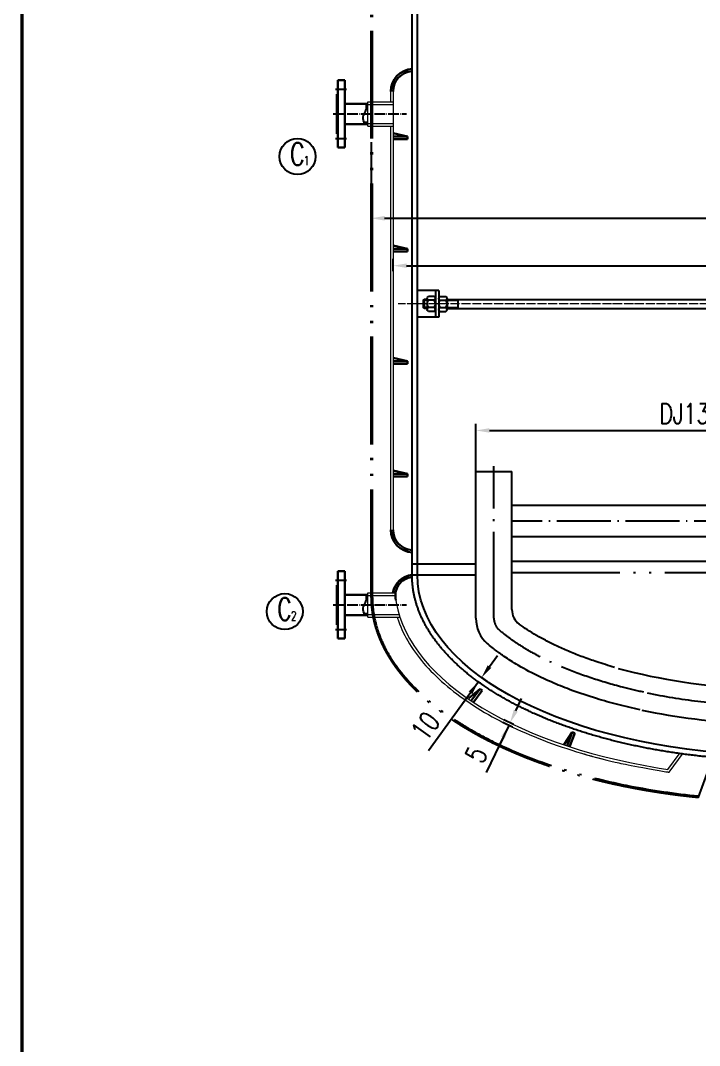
# Model space of a CAD drawing. Extents: x 2928 to 12091, y -6087 to 4005.
# Drawn here: x 5259 to 6769, y -1908 to 371 of the extents above; entities that cross this region are included whole.
import ezdxf

# ---------------------------------------------------------------- set-up
doc = ezdxf.new("R2010")
doc.units = 0
doc.header["$MEASUREMENT"] = 0
for name, pattern in [('ACAD_ISO04W100', [30.5, 24, -3, 0.5, -3]), ('ACAD_ISO05W100', [34, 24, -3, 0.5, -3, 0.5, -3]), ('DASH10', [12, 10, -1, 0, -1])]:
    doc.linetypes.add(name, pattern=pattern)
doc.layers.get('DEFPOINTS').update_dxf_attribs({"linetype": 'CONTINUOUS'})
for name, color, linetype in [('1中心线', 3, 'ACAD_ISO04W100'), ('3轮廓', 7, 'CONTINUOUS'), ('3轮廓、图框', 7, 'CONTINUOUS'), ('4文字、标注、剖面线', 5, 'CONTINUOUS'), ('4文字标注', 5, 'CONTINUOUS'), ('6断裂线', 6, 'ACAD_ISO05W100')]:
    doc.layers.add(name, color=color, linetype=linetype)
for name, color, linetype, lineweight in [('中心线', 3, 'DASH10', 18), ('细实线', 5, 'CONTINUOUS', 18), ('轮廓线', 7, 'CONTINUOUS', 30)]:
    doc.layers.add(name, color=color, linetype=linetype, lineweight=lineweight)
doc.styles.add('CHINA', font='romans.shx', dxfattribs={"bigfont": 'china.shx'})
doc.styles.add('样式 2', font='ROMANS.shx', dxfattribs={"width": 0.75, "bigfont": 'hmhz.shx'})
doc.dimstyles.new('普通15CC', dxfattribs={"dimscale": 15, "dimtxt": 3, "dimasz": 2, "dimexe": 1, "dimexo": 0, "dimgap": 1, "dimtad": 1, "dimdec": 0, "dimzin": 11, "dimdsep": 46, "dimtxsty": 'CHINA', "dimcen": 0, "dimclrd": 5, "dimclre": 5, "dimclrt": 5, "dimadec": 0, "dimazin": 0, "dimtfac": 0.7, "dimtdec": 4, "dimtofl": 0, "dimtmove": 0, "dimatfit": 0, "dimfxl": 1, "dimtolj": 1, "dimtzin": 11, "dimarcsym": 0})

# ---------------------------------------------------------------- blocks, each defined once
blk = doc.blocks.new('*D24')
at = {"layer": '3轮廓、图框', "color": 5, "lineweight": -2}
for p, q in [((6271.8, -631.7), (6271.8, -525.5)), ((6301.8, -540.5), (7581.8, -540.5)), ((7611.8, -631.7), (7611.8, -525.5))]:
    blk.add_line(p, q, dxfattribs=at)
at = {"layer": '3轮廓、图框', "color": 5}
for points in [[(6301.8, -535.5), (6301.8, -545.5), (6271.8, -540.5)], [(7581.8, -545.5), (7581.8, -535.5), (7611.8, -540.5)]]:
    blk.add_solid(points, dxfattribs=at)
at = {"layer": 'DEFPOINTS', "color": 0}
for p in [(7611.8, -540.5), (6271.8, -631.7), (7611.8, -631.7)]:
    blk.add_point(p, dxfattribs=at)
at = {"layer": '3轮廓、图框', "color": 5, "insert": (6764.3, -503), "char_height": 45, "attachment_point": 5, "style": '样式 2'}
blk.add_mtext('\\A1;DJ1340', dxfattribs=at)
blk = doc.blocks.new('*D60')
at = {"layer": '3轮廓、图框', "color": 5, "lineweight": -2}
for p, q in [((6302.1, -1065.5), (6319.7, -1041.2)), ((6283.3, -1088.9), (6296.6, -1098.6)), ((6277.4, -1099.5), (6166.6, -1252.5)), ((6276.3, -1098.6), (6289.6, -1108.3)), ((6259.8, -1123.8), (6242.2, -1148.1))]:
    blk.add_line(p, q, dxfattribs=at)
at = {"layer": '3轮廓、图框', "color": 5}
for points in [[(6298, -1062.5), (6306.1, -1068.4), (6284.5, -1089.8)], [(6263.9, -1126.7), (6255.8, -1120.8), (6277.4, -1099.5)]]:
    blk.add_solid(points, dxfattribs=at)
at = {"layer": 'DEFPOINTS', "color": 0}
for p in [(6283.3, -1088.9), (6276.3, -1098.6), (6277.4, -1099.5)]:
    blk.add_point(p, dxfattribs=at)
at = {"layer": '3轮廓、图框', "color": 5, "insert": (6159.6, -1198.2), "char_height": 45, "attachment_point": 5, "rotation": 54.0711, "style": '样式 2'}
blk.add_mtext('\\A1;10{}{{\\H0.7x;}{}}', dxfattribs=at)
blk = doc.blocks.new('*D26')
at = {"layer": '3轮廓、图框', "color": 5, "lineweight": -2}
for p, q in [((6038.8, 100.1), (6038.8, -83.8)), ((7844.8, 0.1), (7844.8, -83.8)), ((6068.8, -68.8), (7814.8, -68.8))]:
    blk.add_line(p, q, dxfattribs=at)
at = {"layer": '3轮廓、图框', "color": 5}
for points in [[(6068.8, -63.8), (6068.8, -73.8), (6038.8, -68.8)], [(7814.8, -73.8), (7814.8, -63.8), (7844.8, -68.8)]]:
    blk.add_solid(points, dxfattribs=at)
at = {"layer": 'DEFPOINTS', "color": 0}
for p in [(6038.8, 100.1), (7844.8, 0.1), (7844.8, -68.8)]:
    blk.add_point(p, dxfattribs=at)
at = {"layer": '3轮廓、图框', "color": 5, "insert": (7321.9, -31.3), "char_height": 45, "attachment_point": 5, "style": '样式 2'}
blk.add_mtext('\\A1;{\\fISOCPEUR|b0|i0|c134|p0;%%c}1804x2', dxfattribs=at)
blk = doc.blocks.new('管口符号')
at = {"layer": '4文字标注'}
blk.add_circle((-1249.14, -514.69), 4, dxfattribs=at)
at = {"layer": '4文字标注', "style": '样式 2', "width": 0.7}
for tag, p, height in [('A', (-1250.76, -516.64), 5), ('1', (-1247.74, -516.63), 2)]:
    blk.add_attdef(tag, p, '', height=height, dxfattribs=at)
blk = doc.blocks.new('*D57')
at = {"layer": '3轮廓、图框', "color": 5, "lineweight": -2}
for p, q in [((6087.8, -186.6), (6087.8, -159.2)), ((7795.8, -186.6), (7795.8, -159.2)), ((6117.8, -174.2), (7765.8, -174.2))]:
    blk.add_line(p, q, dxfattribs=at)
at = {"layer": '3轮廓、图框', "color": 5}
for points in [[(6117.8, -169.2), (6117.8, -179.2), (6087.8, -174.2)], [(7765.8, -179.2), (7765.8, -169.2), (7795.8, -174.2)]]:
    blk.add_solid(points, dxfattribs=at)
at = {"layer": 'DEFPOINTS', "color": 0}
for p in [(7795.8, -174.2), (6087.8, -186.6), (7795.8, -186.6)]:
    blk.add_point(p, dxfattribs=at)
at = {"layer": '3轮廓、图框', "color": 5, "insert": (7306.3, -136.7), "char_height": 45, "attachment_point": 5, "style": '样式 2'}
blk.add_mtext('\\A1;%%c1700{}{{\\H0.7x;}{}}', dxfattribs=at)
blk = doc.blocks.new('*D59')
at = {"layer": '3轮廓、图框', "color": 5, "lineweight": -2}
for p, q in [((6360.5, -1163.6), (6373.4, -1136.5)), ((6355.6, -1194.5), (6334, -1184.2)), ((6345, -1196.1), (6295, -1301.1)), ((6353, -1199.9), (6331.4, -1189.6)), ((6332.1, -1223.2), (6319.2, -1250.3))]:
    blk.add_line(p, q, dxfattribs=at)
at = {"layer": '3轮廓、图框', "color": 5}
for points in [[(6355.9, -1161.4), (6365, -1165.7), (6347.6, -1190.7)], [(6336.6, -1225.3), (6327.6, -1221), (6345, -1196.1)]]:
    blk.add_solid(points, dxfattribs=at)
at = {"layer": 'DEFPOINTS', "color": 0}
for p in [(6345, -1196.1), (6353, -1199.9), (6355.6, -1194.5)]:
    blk.add_point(p, dxfattribs=at)
at = {"layer": '3轮廓、图框', "color": 5, "insert": (6272.4, -1261.2), "char_height": 45, "attachment_point": 5, "rotation": 64.5408, "style": '样式 2'}
blk.add_mtext('\\A1;5{}{{\\H0.7x;}{}}', dxfattribs=at)

msp = doc.modelspace()

# ---------------------------------------------------------------- linework, layer by layer
at = {"layer": '1中心线'}
for p, q in [((5959.76495, 218.28095), (5985.76495, 218.28095)), ((5954.76495, 163.28095), (6117.76495, 163.28095)), ((5959.76495, 108.28095), (5985.76495, 108.28095)), ((5959.76495, -873.36604), (5985.76495, -873.36604)), ((5954.76495, -928.36604), (6117.76495, -928.36604)), ((5959.76495, -983.36604), (5985.76495, -983.36604))]:
    msp.add_line(p, q, dxfattribs=at)
at = {"layer": '1中心线', "ltscale": 8}
msp.add_line((6311.82357, -958.03931), (6311.82357, -619.96798), dxfattribs=at)
at = {"layer": '1中心线', "ltscale": 5}
msp.add_line((6876.76496, -742.26694), (6351.82357, -742.26694), dxfattribs=at)
at = {"layer": '1中心线', "ltscale": 8}
for centre, radius, start, end in [((6346.82357, -958.03931), 35, 180, 229.20657445), ((6941.80027, 289.19925), 1442.51006, 258.44260247, 267.48618518)]:
    msp.add_arc(centre, radius, start, end, dxfattribs=at)
msp.add_open_spline([(6645.18757, -1122.47864), (6629.08326, -1119.03427), (6613.30019, -1115.32154), (6574.04564, -1105.22704), (6551.09787, -1098.49652), (6507.38101, -1084.02893), (6486.61641, -1076.29257), (6447.63519, -1060.0657), (6429.42197, -1051.57344), (6401.64986, -1037.16185), (6391.27072, -1031.36563), (6371.83211, -1019.70865), (6362.76232, -1013.84259), (6348.42005, -1003.86379), (6342.79157, -999.72306), (6332.70662, -991.89027), (6328.18433, -988.18495), (6323.95689, -984.53676)], degree=3, knots=[1.97498442749, 1.97498442749, 1.97498442749, 1.97498442749, 2.04582712913, 2.04582712913, 2.15546646773, 2.15546646773, 2.26510580633, 2.26510580633, 2.37474514493, 2.37474514493, 2.4465923074, 2.4465923074, 2.51843946987, 2.51843946987, 2.56962562718, 2.56962562718, 2.61645347297, 2.61645347297, 2.61645347297, 2.61645347297], dxfattribs=at)
at = {"layer": '3轮廓', "color": 7}
for p, q in [((6129.76495, -861.72691), (6129.76495, 988.27309)), ((6141.76495, -861.72691), (6141.76495, 988.27309)), ((6271.82357, -958.03931), (6271.82357, -631.74402)), ((6271.82357, -631.74402), (6351.82357, -631.74402)), ((6351.82357, -938.90354), (6351.82357, -631.74402)), ((6876.76496, -707.26694), (6351.82357, -707.26694)), ((6876.76496, -777.26694), (6351.82357, -777.26694)), ((6129.76495, -836.72691), (6271.82357, -836.72691)), ((6351.82357, -831.3812), (6901.76496, -831.3812))]:
    msp.add_line(p, q, dxfattribs=at)
at = {"layer": '3轮廓'}
for p, q in [((6189.76494, -229.70094), (6141.76494, -229.70094)), ((6154.51645, -251.05745), (6156.65792, -249.25745)), ((6163.76494, -249.25745), (6156.65792, -249.25745)), ((6156.65792, -249.25745), (6156.65792, -269.25745)), ((6181.76494, -229.70094), (6181.76494, -288.81167)), ((6189.76494, -229.70094), (6189.76494, -288.81167)), ((6207.1226, -249.25631), (6829.87259, -249.25631)), ((6231.91461, -249.25631), (6231.91461, -269.25631)), ((6154.51645, -251.05745), (6154.51645, -267.45745)), ((6156.65792, -269.25745), (6154.51645, -267.45745)), ((6163.76494, -269.25745), (6156.65792, -269.25745)), ((6207.1226, -269.25631), (6829.87259, -269.25631)), ((6189.76494, -288.81167), (6141.76494, -288.81167))]:
    msp.add_line(p, q, dxfattribs=at)
for points, format in [([(11970.93902, 3884.63596, 7.2, 7.2, 0), (11970.93902, -5967.36404, 7.2, 7.2, 0), (5262.93902, -5967.36404, 7.2, 7.2, 0), (5262.93902, 3884.63596, 7.2, 7.2, 0), (11970.93902, 3884.63596, 7.2, 7.2, 0), (11970.93902, -5967.36404, 0, 0, 0)], "xyseb"), ([(6166.26722, -251.02114, -0.6073590136), (6166.26722, -242.78127, -0.6073590136)], "xyb"), ([(6179.26266, -251.01999, 0.6073590136), (6179.26266, -242.78012, 0.6073590136)], "xyb"), ([(6192.26722, -251.01999, -0.6073590136), (6192.26722, -242.78012, -0.6073590136)], "xyb"), ([(6205.26266, -251.01999, 0.6073590136), (6205.26266, -242.78012, 0.6073590136)], "xyb"), ([(6166.2674, -267.49863, -0.303653374), (6166.2674, -251.01627, -0.303653374)], "xyb"), ([(6166.26722, -275.73364, -0.6073590136), (6166.26722, -267.49377, -0.6073590136)], "xyb"), ([(6179.26248, -267.49749, 0.303653374), (6179.26248, -251.01512, 0.303653374)], "xyb"), ([(6179.26266, -275.73249, 0.6073590136), (6179.26266, -267.49262, 0.6073590136)], "xyb"), ([(6192.2674, -267.49749, -0.303653374), (6192.2674, -251.01512, -0.303653374)], "xyb"), ([(6192.26722, -275.73249, -0.6073590136), (6192.26722, -267.49262, -0.6073590136)], "xyb"), ([(6205.26248, -267.49749, 0.303653374), (6205.26248, -251.01512, 0.303653374)], "xyb"), ([(6205.26266, -275.73249, 0.6073590136), (6205.26266, -267.49262, 0.6073590136)], "xyb")]:
    msp.add_lwpolyline(points, format=format, dxfattribs=at)
for points in [[(6163.76494, -246.9012), (6163.76494, -271.6137)], [(6179.26494, -242.78131), (6166.26494, -242.78131)], [(6192.26494, -242.78131), (6205.26494, -242.78131)], [(6207.76494, -246.90006), (6207.76494, -271.61256)], [(6179.26494, -251.01881), (6166.26494, -251.01881)], [(6179.26494, -267.49381), (6166.26494, -267.49381)], [(6192.26494, -251.01881), (6205.26494, -251.01881)], [(6192.26494, -267.49381), (6205.26494, -267.49381)], [(6179.26494, -275.73131), (6166.26494, -275.73131)], [(6192.26494, -275.73131), (6205.26494, -275.73131)]]:
    msp.add_lwpolyline(points, dxfattribs=at)
at = {"layer": '3轮廓', "color": 7}
for centre, radius, start, end in [((6391.82357, -938.90354), 40, 180, 233.68623262), ((6346.82357, -958.03931), 75, 180, 229.20657445), ((6938.21645, 253.38729), 1368.58699, 255.18618459, 267.42697718), ((6941.84686, 289.19925), 1482.51006, 258.28374727, 267.48798733)]:
    msp.add_arc(centre, radius, start, end, dxfattribs=at)
at = {"layer": '3轮廓', "color": 7, "extrusion": (0, 0, -1)}
msp.add_ellipse((6941.76495, -861.72691), major_axis=(-800, 0), ratio=0.5, start_param=4.8250929539, end_param=6.2831853072, dxfattribs=at)
at = {"layer": '3轮廓', "color": 7}
for points, knots in [([(6851.79253, -1271.20822), (6851.53565, -1271.19379), (6846.64815, -1270.9181), (6837.14017, -1270.33771), (6823.28392, -1269.36959), (6809.46274, -1268.28133), (6795.68074, -1267.07325), (6781.94199, -1265.74569), (6768.25055, -1264.29903), (6754.61048, -1262.73368), (6741.0258, -1261.0501), (6727.50054, -1259.24875), (6714.03869, -1257.33014), (6700.64423, -1255.29484), (6687.32112, -1253.1434), (6674.07329, -1250.87644), (6660.90465, -1248.49461), (6647.81909, -1245.99857), (6634.82047, -1243.38903), (6621.91262, -1240.66672), (6609.09935, -1237.83241), (6596.38443, -1234.88689), (6583.77161, -1231.83099), (6571.2646, -1228.66557), (6558.86709, -1225.39151), (6546.58271, -1222.00971), (6534.41508, -1218.52112), (6522.36777, -1214.92671), (6510.44433, -1211.22746), (6498.64825, -1207.4244), (6486.983, -1203.51857), (6475.45199, -1199.51104), (6464.05861, -1195.4029), (6452.80619, -1191.19528), (6441.69803, -1186.8893), (6430.73739, -1182.48613), (6419.92746, -1177.98696), (6409.27142, -1173.39299), (6398.77238, -1168.70544), (6388.43342, -1163.92554), (6378.25756, -1159.05457), (6368.24778, -1154.0938), (6358.40701, -1149.04452), (6348.73813, -1143.90804), (6339.24399, -1138.68569), (6329.92737, -1133.37879), (6320.79101, -1127.9887), (6311.83762, -1122.51678), (6303.06983, -1116.96441), (6294.49025, -1111.33297), (6286.10143, -1105.62385), (6277.90589, -1099.83845), (6269.90609, -1093.9782), (6262.10446, -1088.0445), (6254.50337, -1082.03879), (6247.10518, -1075.96252), (6239.91219, -1069.81713), (6232.92666, -1063.60407), (6226.15083, -1057.32483), (6219.5869, -1050.98089), (6213.23704, -1044.57375), (6207.10339, -1038.10492), (6201.18807, -1031.57594), (6195.49316, -1024.98838), (6190.02074, -1018.34383), (6184.77286, -1011.6439), (6179.75154, -1004.89027), (6174.95879, -998.08464), (6170.39659, -991.22877), (6166.06691, -984.32448), (6161.9717, -977.37364), (6158.11287, -970.37823), (6154.49229, -963.34029), (6151.11183, -956.26193), (6147.97327, -949.1454), (6145.07836, -941.99301), (6142.42878, -934.80722), (6140.02614, -927.59058), (6137.87194, -920.34574), (6135.96759, -913.07549), (6134.31437, -905.78272), (6132.91345, -898.47042), (6131.76581, -891.14169), (6130.87231, -883.7997), (6130.23361, -876.44768), (6129.85019, -869.08904), (6129.76495, -864.1802), (6129.76495, -861.72691)], [1077.7009830049, 1077.7009830049, 1077.7009830049, 1077.7009830049, 1078.4728357541, 1092.3867582568, 1106.2776258551, 1120.142403839, 1133.9780722879, 1147.7816278463, 1161.5500855121, 1175.2804804387, 1188.9698697519, 1202.6153343846, 1216.2139809297, 1229.7629435134, 1243.259385691, 1256.7005023668, 1270.0835217401, 1283.40570728, 1296.6643597303, 1309.8568191478, 1322.9804669758, 1336.0327281558, 1349.0110732799, 1361.913020787, 1374.7361392054, 1387.4780494454, 1400.1364271448, 1412.7090050716, 1425.1935755852, 1437.5879931634, 1449.8901769951, 1462.0981136458, 1474.2098597979, 1486.2235450709, 1498.1373749256, 1509.9496336555, 1521.6586874711, 1533.2629876797, 1544.7610739659, 1556.1515777754, 1567.4332258061, 1578.6048436094, 1589.6653593047, 1600.6138074073, 1611.4493327731, 1622.171194658, 1632.7787708914, 1643.2715621617, 1653.6491964083, 1663.9114333135, 1674.0581688868, 1684.0894401276, 1694.0054297529, 1703.806470971, 1713.4930522785, 1723.0658222536, 1732.5255943142, 1741.8733514024, 1751.1102505546, 1760.2376273054, 1769.2569998738, 1778.170073068, 1786.9787418438, 1795.6850944429, 1804.2914150359, 1812.8001857872, 1821.2140882609, 1829.5360040825, 1837.7690147763, 1845.9164006989, 1853.9816389996, 1861.9684005454, 1869.8805457626, 1877.7221193621, 1885.4973439313, 1893.2106123985, 1900.8664793923, 1908.4696515401, 1916.0249767681, 1923.5374326826, 1931.0121141239, 1938.4542199921, 1945.8690394535, 1953.2619376289, 1960.6383408692, 1968.0037217121, 1975.3635836097, 1975.3635836097, 1975.3635836097, 1975.3635836097]), ([(6580.10992, -1067.16759), (6566.51488, -1063.28486), (6553.29231, -1059.20707), (6529.95328, -1051.46344), (6519.70194, -1047.85249), (6499.80848, -1040.43182), (6490.1696, -1036.62354), (6471.55931, -1028.84944), (6462.58885, -1024.88393), (6445.34666, -1016.83414), (6437.07862, -1012.75237), (6421.29622, -1004.52694), (6413.78459, -1000.38475), (6399.53381, -992.0868), (6392.80188, -987.93613), (6379.92486, -979.54511), (6373.80588, -975.30254), (6368.13529, -971.13498)], [2.08975511687, 2.08975511687, 2.08975511687, 2.08975511687, 2.15665964943, 2.15665964943, 2.21173560644, 2.21173560644, 2.26681156345, 2.26681156345, 2.32188752046, 2.32188752046, 2.37696347747, 2.37696347747, 2.43203943448, 2.43203943448, 2.48711539149, 2.48711539149, 2.54421909773, 2.54421909773, 2.54421909773, 2.54421909773]), ([(6636.82161, -1161.59399), (6620.0176, -1157.99997), (6603.53279, -1154.11882), (6571.30314, -1145.81533), (6555.56243, -1141.39374), (6521.27577, -1130.94506), (6502.95414, -1124.78333), (6471.55103, -1113.18773), (6458.18348, -1107.87981), (6432.4531, -1096.9138), (6420.10048, -1091.25984), (6391.47642, -1077.22394), (6375.77078, -1068.69926), (6350.48187, -1053.5554), (6340.35479, -1047.00279), (6323.84366, -1035.4764), (6317.14809, -1030.51017), (6306.96017, -1022.48751), (6303.21247, -1019.41836), (6299.018, -1015.8469), (6298.41848, -1015.33299), (6297.82354, -1014.81957)], [1.97498442749, 1.97498442749, 1.97498442749, 1.97498442749, 2.04658522039, 2.04658522039, 2.11818601329, 2.11818601329, 2.20686479933, 2.20686479933, 2.27667038074, 2.27667038074, 2.34647596216, 2.34647596216, 2.44589783786, 2.44589783786, 2.52002055025, 2.52002055025, 2.57586788197, 2.57586788197, 2.61060799751, 2.61060799751, 2.61645347297, 2.61645347297, 2.61645347297, 2.61645347297])]:
    msp.add_open_spline(points, degree=3, knots=knots, dxfattribs=at)
at = {"layer": '3轮廓、图框'}
msp.add_arc((6133.03102, -908.00576), 46.44723, 177.74564845, 177.87324612, dxfattribs=at)
at = {"layer": '4文字、标注、剖面线'}
for points in [[(6024.95325, 140.78095), (6021.04249, 156.2807), (6027.9415, 172.8506), (6027.9415, 185.78095)], [(6024.95325, -950.86604), (6021.04249, -935.36629), (6027.9415, -918.79639), (6027.9415, -905.86604)]]:
    msp.add_spline(points, degree=3, dxfattribs=at)
at = {"layer": '4文字标注'}
for points in [[(6163.76494, -251.05745), (6154.51645, -251.05745)], [(6163.76494, -267.45745), (6154.51645, -267.45745)], [(6207.76494, -251.05631), (6231.91461, -251.05631)], [(6207.76494, -267.45631), (6231.91461, -267.45631)]]:
    msp.add_lwpolyline(points, dxfattribs=at)
at = {"layer": '6断裂线', "ltscale": 10}
for p, q in [((6038.76495, -911.72691), (6038.76495, 935.99815)), ((6041.76495, -911.72691), (6041.76495, 934.2661)), ((6129.76495, -861.72691), (6271.82536, -861.72691)), ((6351.82357, -856.3812), (6901.76496, -856.3812)), ((6798.25396, -1266.51918), (6765.84396, -1356.0613))]:
    msp.add_line(p, q, dxfattribs=at)
msp.add_ellipse((6941.76495, -911.72691), major_axis=(900, 0), ratio=0.5, start_param=3.141592599, end_param=4.5168478486, dxfattribs=at)
msp.add_open_spline([(6038.76495, -911.72689), (6038.76495, -914.36538), (6038.85663, -919.64511), (6039.26907, -927.56051), (6039.95628, -935.47063), (6040.91796, -943.37266), (6042.15373, -951.264), (6043.66308, -959.142), (6045.44539, -967.00404), (6047.49995, -974.84755), (6049.82595, -982.66997), (6052.42249, -990.4688), (6055.28856, -998.24156), (6058.42309, -1005.9858), (6061.82492, -1013.69912), (6065.4928, -1021.37915), (6069.42543, -1029.02355), (6073.62141, -1036.63001), (6078.0793, -1044.19627), (6082.79755, -1051.72009), (6087.77459, -1059.19926), (6093.00876, -1066.63158), (6098.49833, -1074.0149), (6104.24153, -1081.34709), (6110.2365, -1088.62603), (6116.48133, -1095.84964), (6122.97405, -1103.01584), (6129.71262, -1110.12257), (6136.69495, -1117.16782), (6143.91886, -1124.14957), (6151.38215, -1131.06582), (6159.0825, -1137.9146), (6167.01759, -1144.69396), (6175.18498, -1151.40194), (6183.58219, -1158.03664), (6192.2067, -1164.59615), (6201.05589, -1171.07859), (6210.12709, -1177.4821), (6219.41758, -1183.80483), (6228.92455, -1190.04497), (6238.64516, -1196.2007), (6248.57648, -1202.27026), (6258.71555, -1208.25188), (6269.05932, -1214.14384), (6279.60469, -1219.94442), (6290.34851, -1225.65193), (6301.28756, -1231.26472), (6312.41857, -1236.78114), (6323.73821, -1242.1996), (6335.24308, -1247.5185), (6346.92975, -1252.73629), (6358.79473, -1257.85144), (6370.83446, -1262.86245), (6383.04534, -1267.76785), (6395.42371, -1272.56621), (6407.96588, -1277.2561), (6420.66808, -1281.83616), (6433.52653, -1286.30502), (6446.53736, -1290.66138), (6459.69669, -1294.90394), (6473.00057, -1299.03146), (6486.44502, -1303.04272), (6500.02602, -1306.93653), (6513.73949, -1310.71174), (6527.58133, -1314.36724), (6541.5474, -1317.90193), (6555.6335, -1321.31477), (6569.83542, -1324.60476), (6584.1489, -1327.77092), (6598.56965, -1330.8123), (6613.09335, -1333.728), (6627.71564, -1336.51717), (6642.43215, -1339.17897), (6657.23845, -1341.71261), (6672.13011, -1344.11733), (6687.10267, -1346.39243), (6702.15163, -1348.53723), (6717.27248, -1350.55108), (6732.46069, -1352.4334), (6747.71169, -1354.18361), (6759.8745, -1355.46876), (6766.95266, -1356.17238), (6768.92451, -1356.36497)], degree=3, knots=[0, 0, 0, 0, 7.9154784697, 15.8378225006, 23.7738723871, 31.7304181599, 39.7141752305, 47.731760939, 55.7896722696, 63.8942649603, 72.0517341988, 80.2680970554, 88.5491767616, 96.9005889004, 105.3277295343, 113.8357652598, 122.4296251429, 131.1139944627, 139.8933101649, 148.771757911, 157.7532705928, 166.841528178, 176.0399587436, 185.3517405578, 194.7798050732, 204.3268406966, 213.9952972145, 223.7873907549, 233.7051091821, 243.7502178274, 253.9242654701, 264.2285904939, 274.6643271523, 285.2324118871, 295.9335896505, 306.7684201915, 317.7372842724, 328.8403897883, 340.0777777681, 351.4493282396, 362.9547659463, 374.593665907, 386.3654588116, 398.2694362503, 410.3047557752, 422.470445793, 434.7654102938, 447.1884334162, 459.7381838549, 472.4132191146, 485.2119896157, 498.1328426576, 511.1740262455, 524.3336927873, 537.6099026657, 551.0006276929, 564.5037544527, 578.1170875377, 591.8383526857, 605.6651998217, 619.5952060118, 633.6258783323, 647.7546566612, 661.9789163955, 676.2959710994, 690.7030750881, 705.1974259501, 719.7761670144, 734.4363897633, 749.175136197, 763.9894011519, 778.8761345759, 793.8322437644, 808.8545955593, 823.9400185134, 839.085305024, 854.2872134361, 869.5424701196, 884.8477715212, 900.1997861934, 915.5951568031, 921.5388321203, 921.5388321203, 921.5388321203, 921.5388321203], dxfattribs=at)
at = {"layer": '中心线', "ltscale": 2}
msp.add_line((7055.07744, -259.25631), (6099.02098, -259.25631), dxfattribs=at)
at = {"layer": '细实线', "color": 0}
for p, q in [((6082.76495, 190.28095), (6082.76495, 213.28377)), ((6087.76495, 213.37103), (6087.76495, -761.69838)), ((6031.76495, 136.28095), (6031.76495, 190.28095)), ((6031.76495, 190.28095), (6087.76495, 190.28095)), ((6031.76495, 184.28095), (6087.76495, 184.28095)), ((6031.76495, 142.28095), (6087.76495, 142.28095)), ((6031.76495, 136.28095), (6087.76495, 136.28095)), ((6082.76495, -761.69838), (6082.76495, 136.28095)), ((6031.76495, -955.36604), (6031.76495, -901.36604)), ((6031.76495, -901.36604), (6093.11395, -901.36604)), ((6031.76495, -907.36604), (6092.76784, -907.36604)), ((6031.76495, -949.36604), (6101.04778, -949.36604)), ((6031.76495, -955.36604), (6102.92368, -955.36604)), ((6698.86197, -1294.00389), (6725.65545, -1256.95277)), ((6701.74113, -1300.26165), (6732.39257, -1257.8756))]:
    msp.add_line(p, q, dxfattribs=at)
for major_axis, start_param, end_param in [((850, 0), 3.188136918, 4.3984331294), ((-850, 0), 1.2568404758, 1.2809883472)]:
    msp.add_ellipse((6941.76495, -886.72691), major_axis=major_axis, ratio=0.5, start_param=start_param, end_param=end_param, dxfattribs=at)
for points, knots in [([(6096.61879, -955.36604), (6096.85463, -956.10676), (6097.09428, -956.84711), (6103.01349, -974.83872), (6110.75713, -991.88364), (6130.22561, -1025.30474), (6141.94996, -1041.68149), (6169.18055, -1073.54654), (6184.68683, -1089.03522), (6219.24488, -1118.9232), (6238.29675, -1133.32256), (6279.66889, -1160.84316), (6301.98914, -1173.96431), (6349.57835, -1198.7529), (6374.84721, -1210.42021), (6427.97282, -1232.1421), (6455.82943, -1242.19656), (6513.73252, -1260.55382), (6543.77882, -1268.85652), (6593.11759, -1280.61275), (6611.84194, -1284.669), (6693.76495, -1299.14575)], [0.1578756649, 0.1578756649, 0.1578756649, 0.1578756649, 0.1630391025, 0.1630391025, 0.2834196039, 0.2834196039, 0.4038001053, 0.4038001053, 0.5241806067, 0.5241806067, 0.6445611081, 0.6445611081, 0.7649416095, 0.7649416095, 0.8853221108, 0.8853221108, 1.0057026122, 1.0057026122, 1.1260831136, 1.1260831136, 1.1977538361, 1.1977538361, 1.1977538361, 1.1977538361]), ([(6509.26495, -1258.85223), (6511.20886, -1259.42368), (6517.46903, -1261.24732), (6528.09675, -1264.25334), (6540.73451, -1267.68374), (6549.05685, -1269.8545), (6553.00612, -1270.86516)], [600.8677562627, 600.8677562627, 600.8677562627, 600.8677562627, 606.9462235757, 620.4287371282, 634.0011171771, 646.2306943854, 646.2306943854, 646.2306943854, 646.2306943854])]:
    msp.add_open_spline(points, degree=3, knots=knots, dxfattribs=at)
msp.add_open_spline([(6693.76495, -1299.14575), (6696.00935, -1299.4612), (6698.64097, -1299.82946), (6701.74113, -1300.26165)], degree=3, dxfattribs=at)
at = {"layer": '轮廓线'}
for p, q in [((5964.76495, 88.28095), (5964.76495, 238.28095)), ((5964.76495, 238.28095), (5980.76495, 238.28095)), ((5980.76495, 238.28095), (5980.76495, 88.28095)), ((5962.76495, 119.28095), (5962.76495, 207.28095)), ((5962.76495, 207.28095), (5964.76495, 207.28095)), ((5980.76495, 185.78095), (6031.76495, 185.78095)), ((6028.29012, 182.78095), (6031.76495, 182.78095)), ((5980.76495, 140.78095), (6031.76495, 140.78095)), ((6023.65537, 143.78095), (6031.76495, 143.78095)), ((5962.76495, 119.28095), (5964.76495, 119.28095)), ((6087.76495, 113.28095), (6119.76495, 113.28095)), ((6119.76495, 107.28095), (6087.76495, 107.28095)), ((6119.76495, 113.28095), (6119.76495, 107.28095)), ((5980.76495, 88.28095), (5964.76495, 88.28095)), ((6087.76495, -136.71905), (6119.76495, -136.71905)), ((6119.76495, -136.71905), (6119.76495, -142.71905)), ((6119.76495, -142.71905), (6087.76495, -142.71905)), ((6087.76495, -386.71905), (6119.76495, -386.71905)), ((6119.76495, -386.71905), (6119.76495, -392.71905)), ((6119.76495, -392.71905), (6087.76495, -392.71905)), ((6087.76495, -636.71905), (6119.76495, -636.71905)), ((6119.76495, -636.71905), (6119.76495, -642.71905)), ((6119.76495, -642.71905), (6087.76495, -642.71905)), ((5964.76495, -1003.36604), (5964.76495, -853.36604)), ((5964.76495, -853.36604), (5980.76495, -853.36604)), ((5980.76495, -853.36604), (5980.76495, -1003.36604)), ((5962.76495, -972.36604), (5962.76495, -884.36604)), ((5962.76495, -884.36604), (5964.76495, -884.36604)), ((5980.76495, -905.86604), (6031.76495, -905.86604)), ((6028.29012, -908.86604), (6031.76495, -908.86604)), ((5980.76495, -950.86604), (6031.76495, -950.86604)), ((6023.65537, -947.86604), (6031.76495, -947.86604)), ((5962.76495, -972.36604), (5964.76495, -972.36604)), ((5980.76495, -1003.36604), (5964.76495, -1003.36604)), ((6262.14819, -1140.40619), (6281.26333, -1114.74277)), ((6281.26333, -1114.74277), (6286.07522, -1118.32685)), ((6286.07522, -1118.32685), (6266.96008, -1143.99028)), ((6474.61371, -1241.49638), (6485.92381, -1211.56176)), ((6491.53655, -1213.6824), (6480.22645, -1243.61703)), ((6485.92381, -1211.56176), (6491.53655, -1213.6824))]:
    msp.add_line(p, q, dxfattribs=at)
at = {"layer": '轮廓线', "ltscale": 200}
for p, q in [((6087.76495, 120.62588), (6119.76495, 113.28095)), ((6087.76495, -129.37412), (6119.76495, -136.71905)), ((6087.76495, -379.37412), (6119.76495, -386.71905)), ((6087.76495, -629.37412), (6119.76495, -636.71905)), ((6256.25768, -1136.01871), (6281.26333, -1114.74277)), ((6467.74284, -1238.90038), (6485.92381, -1211.56176))]:
    msp.add_line(p, q, dxfattribs=at)
at = {"layer": '轮廓线'}
for centre, radius, start, end in [((6132.76495, 213.37103), 50, 93.43981277, 180), ((6132.76495, 213.37103), 45, 93.82255373, 180), ((6132.76495, -761.69838), 50, 180, 266.56018723), ((6132.76495, -761.69838), 45, 180, 266.17744627), ((6133.36958, -907.98449), 46.39781, 94.45577722, 171.79903307), ((6133.41902, -907.31439), 40.74164, 95.1456951, 194.79177865)]:
    msp.add_arc(centre, radius, start, end, dxfattribs=at)

# ---------------------------------------------------------------- block references
at = {"layer": '4文字标注', "xscale": 9.99999999999998, "yscale": 9.99999999999998, "zscale": 9.99999999999998}
for p, values in [((18366.64587, 5215.33845), {'1': '1', 'A': 'C'}), ((18338.18406, 4203.63952), {'1': '2', 'A': 'C'})]:
    msp.add_blockref('管口符号', p, dxfattribs=at).add_auto_attribs(values)

# ---------------------------------------------------------------- dimensions: what is measured, and where the dimension line sits
at = {"layer": '3轮廓、图框'}
for base, p1, p2, text, override, picture, middle in [((7844.76495, -68.76103), (6038.76495, 100.11643), (7844.76495, 0.11643), '{\\fISOCPEUR|b0|i0|c134|p0;%%c}1804x2', {"dimtxsty": '样式 2'}, '*D26', (7321.91431, -68.76103)), ((7795.76495, -174.16342), (6087.76495, -186.64832), (7795.76495, -186.64832), '%%c1700{}{{\\H0.7x;}{}}', {"dimdec": 2, "dimtxsty": '样式 2'}, '*D57', (7306.33941, -174.16342)), ((7611.82357, -540.47868), (6271.82357, -631.74402), (7611.82357, -631.74402), 'DJ<>', {"dimtxsty": '样式 2'}, '*D24', (6764.26459, -540.47868))]:
    dim = msp.add_linear_dim(base=base, p1=p1, p2=p2, text=text, dimstyle='普通15CC', override=override, dxfattribs=at)
    dim.commit()
    dim.dimension.update_dxf_attribs({"geometry": picture, "text_midpoint": middle, "dimtype": 160})
for base, p1, p2, angle, text, override, picture, middle in [((6277.44367, -1099.47209), (6283.29791, -1088.89489), (6276.25655, -1098.61184), 234.07113452, '10{}{{\\H0.7x;}{}}', {"dimdec": 2, "dimtxsty": '样式 2'}, '*D60', (6189.97558, -1220.17644)), ((6344.98051, -1196.09461), (6355.61074, -1194.51062), (6353.03163, -1199.92776), 244.54080229, '5{}{{\\H0.7x;}{}}', {"dimtxsty": '样式 2'}, '*D59', (6306.29237, -1277.35486))]:
    dim = msp.add_linear_dim(base=base, p1=p1, p2=p2, angle=angle, text=text, dimstyle='普通15CC', override=override, dxfattribs=at)
    dim.commit()
    dim.dimension.update_dxf_attribs({"geometry": picture, "text_midpoint": middle, "dimtype": 161})

doc.saveas('drawing.dxf')
